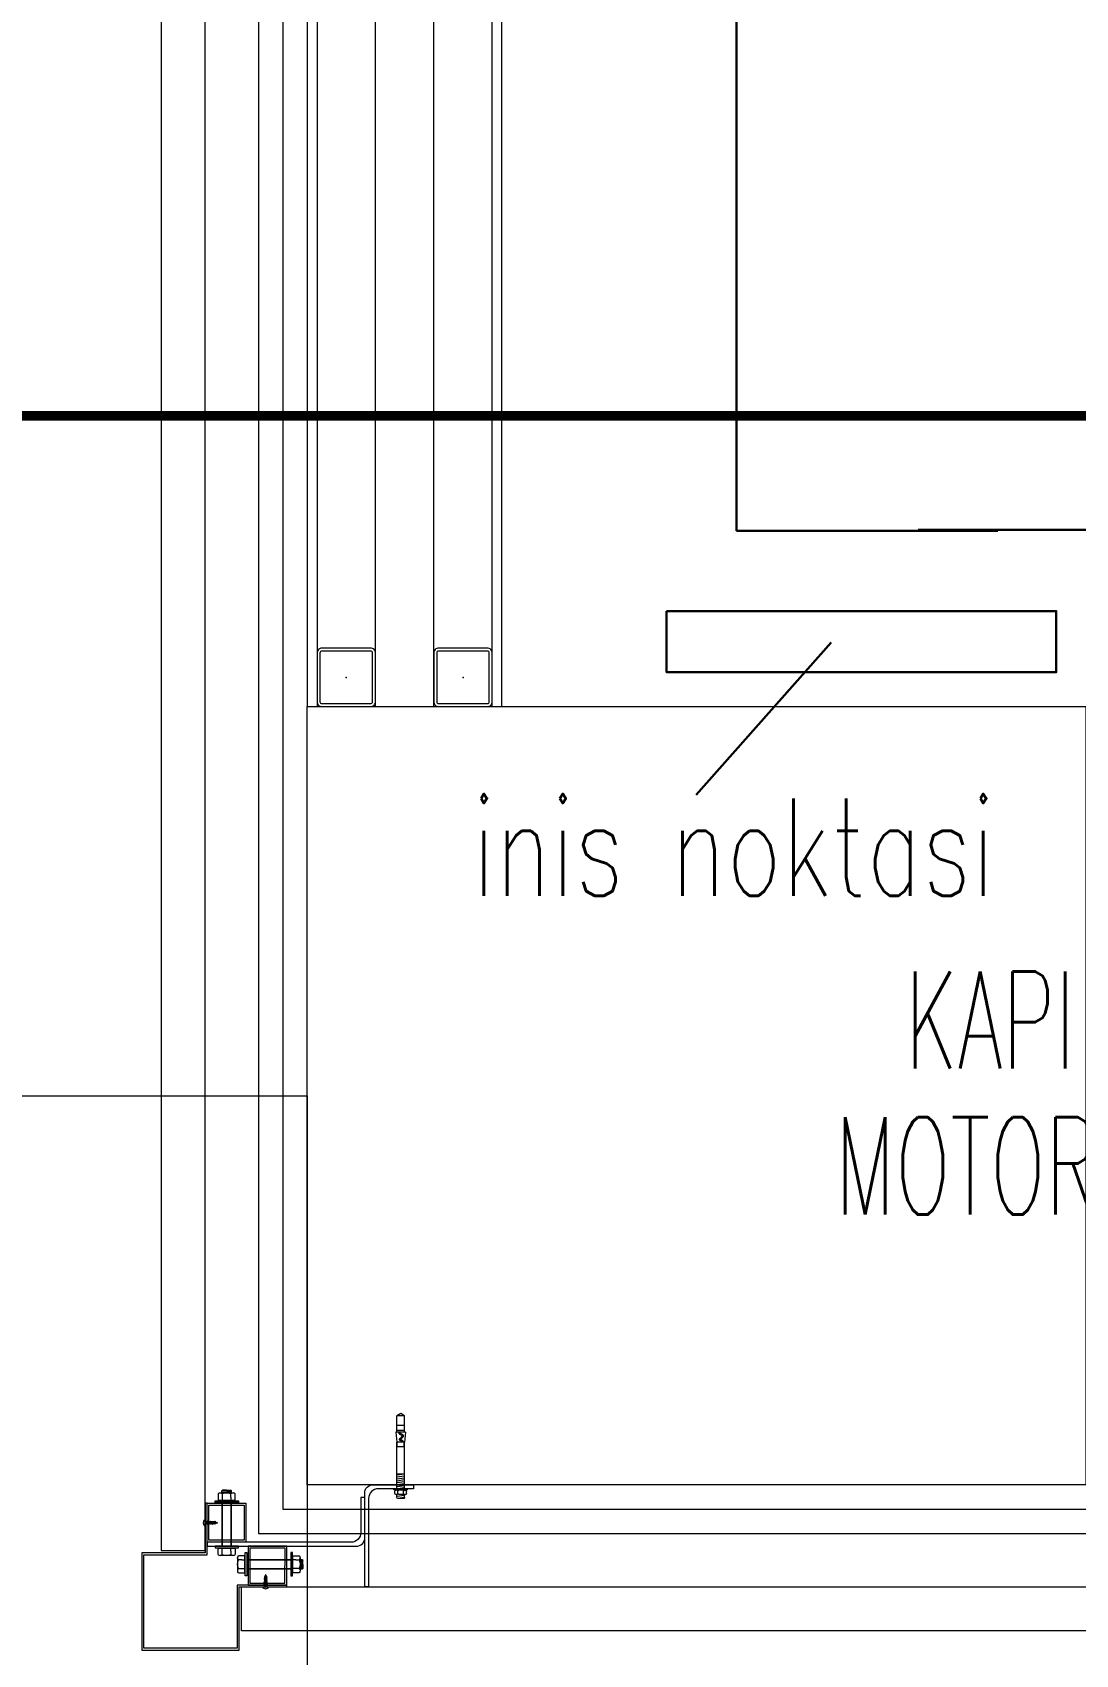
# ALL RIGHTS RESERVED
# Model space of a CAD drawing. Extents: x -1439 to 34962, y -872 to 8330.
# Drawn here: x 372.6 to 479.8, y 295.1 to 461.8 of the extents above; entities that cross this region are included whole.
import ezdxf

# ---------------------------------------------------------------- set-up
doc = ezdxf.new("R2010")
doc.units = 0
doc.linetypes.add('HIDDEN2', pattern=[4.7625, 3.175, -1.5875])
doc.layers.get('0').update_dxf_attribs({"color": 9, "lineweight": 9})
for name, color, linetype, lineweight in [('01', 9, 'Continuous', 9), ('06D', 9, 'Continuous', 9), ('10', 9, 'Continuous', 9), ('10A', 9, 'Continuous', 9), ('11', 9, 'Continuous', 9), ('21', 9, 'Continuous', 9), ('24', 9, 'Continuous', 9), ('33', 9, 'BATTING', 9), ('E-LINYE', 7, 'Continuous', 30), ('E-UPS PRİZ', 7, 'Continuous', 30), ('E-YAZI', 7, 'Continuous', 30)]:
    doc.layers.add(name, color=color, linetype=linetype, lineweight=lineweight)
doc.styles.add('E-YAZI', font='txttw.shx')
doc.linetypes.add('BATTING', pattern='A,0.0001,-0.1,[134,ltypeshp.shx,S=0.1,R=0,X=-0.1,Y=0],-0.2,[134,ltypeshp.shx,S=0.1,R=180,X=0.1,Y=0],-0.1', length=0.4001)

# ---------------------------------------------------------------- blocks, each defined once
blk = doc.blocks.new('p-aks_vw')
at = {"layer": '24', "ltscale": 2}
for points in [[(-255, 40), (0, 40)], [(0, 40), (0, -257.5)]]:
    blk.add_lwpolyline(points, dxfattribs=at)
blk = doc.blocks.new('p-kolon-80x80-vw')
at = {"layer": '01'}
blk.add_lwpolyline([(-40, -40), (-40, 40), (40, 40), (40, -40)], close=True, dxfattribs=at)
blk = doc.blocks.new('cxvxv')
for p, q in [((-21988.4, 8560.98, 0), (-21988.4, 8560.32, 0)), ((-21988.4, 8560.32, 0), (-21986.64, 8560.32, 0)), ((-21986.86, 8561.07, 0), (-21988.18, 8561.07, 0)), ((-21988.02, 8561.25, 0), (-21987.03, 8561.3, 0)), ((-21988.02, 8561.25, 0), (-21988, 8561.26, 0)), ((-21988, 8561.23, 0), (-21988.02, 8561.25, 0)), ((-21988.02, 8561.13, 0), (-21987.03, 8561.19, 0)), ((-21988.02, 8561.13, 0), (-21988, 8561.14, 0)), ((-21988, 8561.11, 0), (-21988.02, 8561.13, 0)), ((-21988.02, 8560.32, 0), (-21987.02, 8560.32, 0)), ((-21988.02, 8560.28, 0), (-21988.02, 8560.32, 0)), ((-21988, 8561.3, 0), (-21987.94, 8561.35, 0)), ((-21988, 8561.26, 0), (-21988, 8561.3, 0)), ((-21988, 8561.14, 0), (-21988, 8561.23, 0)), ((-21988, 8561.07, 0), (-21988, 8561.11, 0)), ((-21987.96, 8560.98, 0), (-21987.96, 8560.32, 0)), ((-21987.54, 8561.35, 0), (-21987.94, 8561.35, 0)), ((-21987.7, 8561.05, 0), (-21987.7, 8561.08, 0)), ((-21987.7, 8561.07, 0), (-21987.7, 8561.07, 0)), ((-21987.54, 8561.35, 0), (-21987.1, 8561.35, 0)), ((-21987.03, 8561.3, 0), (-21987.1, 8561.35, 0)), ((-21987.08, 8560.64, 0), (-21987.08, 8560.98, 0)), ((-21987.08, 8560.64, 0), (-21987.08, 8560.32, 0)), ((-21987.06, 8560.32, 0), (-21987.06, 8560.28, 0)), ((-21987.05, 8561.32, 0), (-21987.03, 8561.3, 0)), ((-21987.03, 8561.3, 0), (-21987.05, 8561.28, 0)), ((-21987.03, 8561.3, 0), (-21987.05, 8561.29, 0)), ((-21987.05, 8561.28, 0), (-21987.05, 8561.2, 0)), ((-21987.05, 8561.2, 0), (-21987.03, 8561.19, 0)), ((-21987.03, 8561.19, 0), (-21987.05, 8561.17, 0)), ((-21987.05, 8561.17, 0), (-21987.05, 8561.08, 0)), ((-21987.05, 8561.08, 0), (-21987.03, 8561.07, 0)), ((-21987.02, 8560.32, 0), (-21987.02, 8560.28, 0)), ((-21986.64, 8560.32, 0), (-21986.64, 8560.98, 0)), ((-21988.02, 8560.11, 0), (-21988.02, 8555.61, 0)), ((-21987.06, 8555.61, 0), (-21987.06, 8560.11, 0)), ((-21987.02, 8555.61, 0), (-21987.02, 8560.11, 0)), ((-21988.4, 8555.4, 0), (-21986.64, 8555.4, 0)), ((-21988.4, 8554.74, 0), (-21988.4, 8555.4, 0)), ((-21988.02, 8555.44, 0), (-21988.02, 8555.4, 0)), ((-21988.02, 8555.4, 0), (-21987.02, 8555.4, 0)), ((-21987.96, 8554.74, 0), (-21987.96, 8555.4, 0)), ((-21987.08, 8555.08, 0), (-21987.08, 8555.4, 0)), ((-21987.06, 8555.4, 0), (-21987.06, 8555.44, 0)), ((-21987.02, 8555.4, 0), (-21987.02, 8555.44, 0)), ((-21986.64, 8555.4, 0), (-21986.64, 8554.74, 0)), ((-21986.86, 8554.65, 0), (-21988.17, 8554.65, 0)), ((-21987.08, 8555.08, 0), (-21987.08, 8554.74, 0))]:
    blk.add_line(p, q)
at = {"elevation": 0}
for points in [[(-21987.98, 8560.28), (-21987.98, 8560.32)], [(-21987.98, 8560.11), (-21987.98, 8555.61)], [(-21987.98, 8555.44), (-21987.98, 8555.4)]]:
    blk.add_lwpolyline(points, dxfattribs=at)
for points in [[(-21986.3, 8560.11), (-21988.7, 8560.11), (-21988.7, 8560.28), (-21986.3, 8560.28)], [(-21986.3, 8555.61), (-21988.7, 8555.61), (-21988.7, 8555.44), (-21986.3, 8555.44)]]:
    blk.add_lwpolyline(points, close=True, dxfattribs=at)
for centre, radius, start, end in [((-21988.18, 8560.75, 0), 0.315, 45.8497, 134.1503), ((-21987.52, 8559.95, 0), 1.12, 66.8701, 113.1299), ((-21987.52, 8559.95, 0), 1.12, 66.8701, 113.1299), ((-21986.86, 8560.76, 0), 0.313, 45.449, 134.551), ((-21988.18, 8554.97, 0), 0.315, 225.8497, 314.1503), ((-21987.52, 8555.77, 0), 1.12, 246.8701, 293.1299), ((-21987.52, 8555.77, 0), 1.12, 246.8701, 293.1299), ((-21986.86, 8554.96, 0), 0.313, 225.449, 314.551)]:
    blk.add_arc(centre, radius, start, end)
blk = doc.blocks.new('VIDA')
for p, q in [((-18072, 6523.9), (-18071.9, 6524)), ((-18071.9, 6523.8), (-18072, 6523.9)), ((-18071.9, 6524), (-18070.1, 6524.7)), ((-18069.6, 6522.9), (-18071.9, 6523.8)), ((-18069.7, 6524.9), (-18070.6, 6523.2)), ((-18070.6, 6523.2), (-18070.1, 6524.7)), ((-18070.1, 6524.7), (-18069.9, 6525.1)), ((-18069.9, 6525.1), (-18070.1, 6524.1)), ((-18070.1, 6524.1), (-18070, 6524.3)), ((-18070, 6524.3), (-18069.8, 6525.1)), ((-18069.9, 6525.1), (-18069.8, 6525.1)), ((-18069.8, 6525.1), (-18069.7, 6524.9)), ((-18069.7, 6524.9), (-18069.3, 6525)), ((-18069.6, 6522.8), (-18069.1, 6525)), ((-18069.6, 6522.8), (-18069.6, 6522.9)), ((-18069.4, 6522.4), (-18069.6, 6522.8)), ((-18068.9, 6525.3), (-18069.4, 6522.4)), ((-18069.3, 6522.4), (-18069.4, 6522.4)), ((-18069.3, 6522.4), (-18068.9, 6525.3)), ((-18069.3, 6525), (-18069.1, 6525)), ((-18069.1, 6522.8), (-18069.3, 6522.4)), ((-18069.1, 6525), (-18068.9, 6525.3)), ((-18068.7, 6522.8), (-18069.1, 6522.8)), ((-18068.9, 6525.3), (-18068.9, 6525.3)), ((-18068.9, 6525.3), (-18068.7, 6525)), ((-18068.7, 6522.8), (-18068.2, 6525)), ((-18068.7, 6525), (-18068.2, 6525)), ((-18068.5, 6522.4), (-18068.7, 6522.8)), ((-18068, 6525.3), (-18068.5, 6522.4)), ((-18068.4, 6522.4), (-18068.5, 6522.4)), ((-18068.4, 6522.4), (-18067.9, 6525.3)), ((-18068.2, 6522.8), (-18068.4, 6522.4)), ((-18068.2, 6522.8), (-18068.4, 6522.4)), ((-18068.2, 6525), (-18068, 6525.3)), ((-18067.7, 6525), (-18068.2, 6522.8)), ((-18067.7, 6522.8), (-18068.2, 6522.8)), ((-18067.9, 6525.3), (-18068, 6525.3)), ((-18067.9, 6525.3), (-18067.7, 6525)), ((-18067.7, 6522.8), (-18067.2, 6525)), ((-18067.7, 6525), (-18067.2, 6525)), ((-18067.5, 6522.4), (-18067.7, 6522.8)), ((-18067, 6525.3), (-18067.5, 6522.4)), ((-18067.4, 6522.4), (-18067.5, 6522.4)), ((-18067.4, 6522.4), (-18066.9, 6525.3)), ((-18067.2, 6522.8), (-18067.4, 6522.4)), ((-18067.2, 6522.8), (-18067.4, 6522.4)), ((-18067.2, 6525), (-18067, 6525.3)), ((-18066.7, 6525), (-18067.2, 6522.8)), ((-18066.7, 6522.8), (-18067.2, 6522.8)), ((-18066.9, 6525.3), (-18067, 6525.3)), ((-18066.9, 6525.3), (-18066.7, 6525)), ((-18066.3, 6525), (-18066.7, 6525)), ((-18066.7, 6522.8), (-18066.3, 6525)), ((-18066.5, 6522.4), (-18066.7, 6522.8)), ((-18066.1, 6525.3), (-18066.5, 6522.4)), ((-18066.5, 6522.4), (-18066, 6525.3)), ((-18066.3, 6522.8), (-18066.5, 6522.4)), ((-18066.3, 6522.8), (-18066.5, 6522.4)), ((-18066.5, 6522.4), (-18066.5, 6522.4)), ((-18066.3, 6525), (-18066.1, 6525.3)), ((-18065.8, 6525), (-18066.3, 6522.8)), ((-18066.3, 6522.8), (-18065.8, 6522.8)), ((-18066, 6525.3), (-18066.1, 6525.3)), ((-18066, 6525.3), (-18065.8, 6525)), ((-18065.8, 6522.8), (-18065.3, 6525)), ((-18065.8, 6525), (-18065.3, 6525)), ((-18065.6, 6522.4), (-18065.8, 6522.8)), ((-18065.1, 6525.3), (-18065.6, 6522.4)), ((-18065.5, 6522.4), (-18065.6, 6522.4)), ((-18065.5, 6522.4), (-18065, 6525.3)), ((-18065.3, 6522.8), (-18065.5, 6522.4)), ((-18065.3, 6522.8), (-18065.5, 6522.4)), ((-18065.3, 6525), (-18065.1, 6525.3)), ((-18064.8, 6525), (-18065.3, 6522.8)), ((-18064.8, 6522.8), (-18065.3, 6522.8)), ((-18065.1, 6525.3), (-18065, 6525.3)), ((-18065, 6525.3), (-18064.8, 6525)), ((-18064.8, 6525), (-18064.3, 6525)), ((-18064.8, 6522.8), (-18064.3, 6525)), ((-18064.6, 6522.4), (-18064.8, 6522.8)), ((-18064.1, 6525.3), (-18064.6, 6522.4)), ((-18064.5, 6522.4), (-18064.6, 6522.4)), ((-18064.5, 6522.4), (-18064, 6525.3)), ((-18064.3, 6522.8), (-18064.5, 6522.4)), ((-18064.3, 6522.8), (-18064.5, 6522.4)), ((-18064.3, 6525), (-18064.1, 6525.3)), ((-18063.8, 6525), (-18064.3, 6522.8)), ((-18063.8, 6522.8), (-18064.3, 6522.8)), ((-18064, 6525.3), (-18064.1, 6525.3)), ((-18064, 6525.3), (-18063.8, 6525)), ((-18063.8, 6522.8), (-18062, 6525)), ((-18062, 6525), (-18063.8, 6525)), ((-18063.6, 6522.4), (-18063.8, 6522.8)), ((-18063.6, 6522.4), (-18061.7, 6525.3)), ((-18061.8, 6525.3), (-18063.6, 6522.4)), ((-18062, 6522.8), (-18063.6, 6522.4)), ((-18062, 6522.8), (-18063.6, 6522.4)), ((-18063.6, 6522.4), (-18063.6, 6522.4)), ((-18061.5, 6525), (-18063.4, 6522.8)), ((-18063.4, 6522.8), (-18061.5, 6522.8)), ((-18061.7, 6525.3), (-18063.2, 6525.3)), ((-18062.7, 6522.4), (-18061.5, 6522.8)), ((-18062.6, 6522.4), (-18062.1, 6525.3)), ((-18062.4, 6522.8), (-18062.6, 6522.4)), ((-18062.4, 6522.8), (-18062.6, 6522.4)), ((-18062.6, 6522.4), (-18061.3, 6522.4)), ((-18062.4, 6525), (-18062.2, 6525.3)), ((-18061.5, 6525), (-18062.4, 6525)), ((-18061.5, 6522.8), (-18062.4, 6525)), ((-18061.9, 6525), (-18062.4, 6522.8)), ((-18061.9, 6522.8), (-18062.4, 6522.8)), ((-18062.2, 6525.3), (-18062.1, 6525.3)), ((-18062.2, 6525.3), (-18061.3, 6522.4)), ((-18062.1, 6525.3), (-18061.9, 6525)), ((-18062, 6525), (-18061.8, 6525.3)), ((-18061.9, 6525), (-18061.4, 6525)), ((-18061.9, 6522.8), (-18061.4, 6525)), ((-18061.7, 6522.4), (-18061.9, 6522.8)), ((-18061.2, 6525.3), (-18061.7, 6522.4)), ((-18061.7, 6525.3), (-18061.5, 6525)), ((-18061.6, 6522.4), (-18061.7, 6522.4)), ((-18061.6, 6522.4), (-18061.2, 6525.3)), ((-18061.4, 6522.8), (-18061.6, 6522.4)), ((-18061.4, 6522.8), (-18061.6, 6522.4)), ((-18061.4, 6525), (-18061.2, 6525.3)), ((-18061, 6525), (-18061.4, 6522.8)), ((-18060.9, 6522.8), (-18061.4, 6522.8)), ((-18061.2, 6525.3), (-18061, 6525)), ((-18061.2, 6525.3), (-18061.2, 6525.3)), ((-18061, 6525), (-18060.5, 6525)), ((-18060.9, 6522.8), (-18060.5, 6525)), ((-18060.7, 6522.4), (-18060.9, 6522.8)), ((-18060.7, 6522.4), (-18060.2, 6525.3)), ((-18060.3, 6525.3), (-18060.7, 6522.4)), ((-18060.5, 6522.8), (-18060.7, 6522.4)), ((-18060.5, 6522.8), (-18060.7, 6522.4)), ((-18060.7, 6522.4), (-18060.7, 6522.4)), ((-18060.5, 6525), (-18060.3, 6525.3)), ((-18060, 6525), (-18060.5, 6522.8)), ((-18060.5, 6522.8), (-18060, 6522.8)), ((-18060.3, 6525.3), (-18060.2, 6525.3)), ((-18060.2, 6525.3), (-18060, 6525)), ((-18060, 6525), (-18059.5, 6525)), ((-18060, 6522.8), (-18059.5, 6525)), ((-18059.8, 6522.4), (-18060, 6522.8)), ((-18059.3, 6525.3), (-18059.8, 6522.4)), ((-18059.7, 6522.4), (-18059.8, 6522.4)), ((-18059.7, 6522.4), (-18059.2, 6525.3)), ((-18059.5, 6522.8), (-18059.7, 6522.4)), ((-18059.5, 6522.8), (-18059.7, 6522.4)), ((-18059.5, 6525), (-18059.3, 6525.3)), ((-18059.2, 6524), (-18059.5, 6522.8)), ((-18059.5, 6522.8), (-18059.2, 6522.8)), ((-18059.3, 6525.3), (-18059.2, 6525.3)), ((-18058.1, 6526.6), (-18059.2, 6526.6)), ((-18059.2, 6521.2), (-18059.2, 6526.6)), ((-18058.1, 6521.2), (-18059.2, 6521.2))]:
    blk.add_line(p, q)
for points in [[(-18068.7, 6525), (-18069.1, 6522.8)], [(-18057.2, 6524.3), (-18057.5, 6524), (-18057.5, 6523.8), (-18057.2, 6523.5)]]:
    blk.add_lwpolyline(points)
for centre, start, end in [((-18062.4, 6523.6), 7.5095, 35.2427), ((-18062.4, 6524.2), 324.7573, 352.4905)]:
    blk.add_arc(centre, 5.21, start, end)
blk = doc.blocks.new('çelik dübel')
at = {"ltscale": 7}
for p, q in [((-87.2, -2), (-85, 2)), ((-85, -6), (-85, 2)), ((-68, 2), (-85, 2)), ((-75, -6), (-75, 2)), ((-70, -6), (-70, 2)), ((-68, 3), (-58, 2)), ((-68, -7), (-68, 3)), ((-58, -6), (-58, 2)), ((-8.5, 2), (-58, 2)), ((-53, 1.5), (-58, 1.5)), ((-53, -6), (-53, 2)), ((-25, -6), (-25, 2)), ((-25, -6), (-23.9, 2)), ((-23, -6), (-21.9, 2)), ((-21, -6), (-19.9, 2)), ((-19, -6), (-17.9, 2)), ((-17, -6), (-15.9, 2)), ((-85, -6), (-87.2, -2)), ((-68, -6), (-85, -6)), ((-68, -7), (-58, -6)), ((-53, -5.5), (-58, -5.5)), ((-8.5, -6), (-58, -6))]:
    blk.add_line(p, q, dxfattribs=at)
for p, q in [((-15, -6), (-13.9, 2)), ((-13, -6), (-11.9, 2)), ((-11, -6), (-10, 1.1)), ((-10, -9), (-10, 5)), ((-9, 5), (-10, 5)), ((-10, 3), (-10, 5)), ((-9, -9), (-9, 5)), ((-8.5, 2), (-8.5, 3)), ((-8.5, -4), (-8.5, 0)), ((-5, 4), (-7.5, 4)), ((-5, 1), (-7.5, 1)), ((-4, 2), (-4, 3)), ((-1, 2), (-4, 2)), ((-4, -4), (-4, 0)), ((-3, -6), (-1.9, 2)), ((-1, -6), (0, 1.1)), ((0, -5), (0, 1)), ((-10, -7), (-10, -9.1)), ((-9, -9), (-10, -9)), ((-8.5, -6), (-8.5, -7)), ((-5, -5), (-7.5, -5)), ((-5, -8), (-7.5, -8)), ((-4, -6), (-4, -7)), ((-1, -6), (-4, -6))]:
    blk.add_line(p, q)
for points in [[(-68, 0.6), (-67.4, 0.4), (-67, 0.1), (-66.6, -0.3), (-66.2, -0.8), (-65.9, -1.3), (-65.7, -1.9), (-65.4, -2.3), (-65.2, -2.8), (-65, -3.1), (-64.8, -3.3), (-64.6, -3.5), (-64.4, -3.6), (-64.2, -3.5), (-63.9, -3.5), (-63.7, -3.3), (-63.5, -3.1), (-63.2, -2.9), (-62.9, -2.6), (-62.7, -2.3), (-62.4, -2), (-62.1, -1.7), (-61.9, -1.4), (-61.6, -1.1), (-61.4, -0.9), (-61.2, -0.7), (-61, -0.6), (-60.8, -0.5), (-60.6, -0.5), (-60.4, -0.5), (-60.3, -0.7), (-60.1, -0.9), (-59.9, -1.1), (-59.8, -1.5), (-59.6, -1.9), (-59.4, -2.3), (-59.2, -2.7), (-58.9, -3), (-58.7, -3.3), (-58.4, -3.5), (-58, -3.5)], [(-68, -0.5), (-68, -0.5), (-67.9, -0.5), (-67.9, -0.5), (-67.8, -0.5), (-67.8, -0.6), (-67.7, -0.6), (-67.7, -0.6), (-67.6, -0.7), (-67.6, -0.7), (-67.6, -0.8), (-67.5, -0.8), (-67.5, -0.8), (-67.5, -0.9), (-67.4, -0.9), (-67.4, -0.9), (-67.3, -1), (-67.3, -1), (-67.3, -1.1), (-67.2, -1.1), (-67.2, -1.2), (-67.2, -1.2), (-67.1, -1.3), (-67.1, -1.3), (-67.1, -1.4), (-67, -1.4), (-67, -1.5), (-67, -1.5), (-66.9, -1.6), (-66.9, -1.6), (-66.9, -1.7), (-66.9, -1.7), (-66.8, -1.8), (-66.8, -1.9), (-66.8, -1.9), (-66.7, -2), (-66.7, -2), (-66.7, -2.1), (-66.6, -2.2), (-66.6, -2.2), (-66.6, -2.3), (-66.6, -2.3), (-66.5, -2.4), (-66.5, -2.5), (-66.5, -2.5), (-66.4, -2.6), (-66.4, -2.7), (-66.4, -2.7), (-66.3, -2.8), (-66.3, -2.8), (-66.3, -2.9), (-66.3, -3), (-66.2, -3), (-66.2, -3.1), (-66.2, -3.1), (-66.1, -3.2), (-66.1, -3.2), (-66.1, -3.3), (-66, -3.4), (-66, -3.4), (-66, -3.5), (-65.9, -3.5), (-65.9, -3.6), (-65.9, -3.6), (-65.8, -3.7), (-65.8, -3.7), (-65.7, -3.8), (-65.7, -3.8), (-65.7, -3.9), (-65.6, -3.9), (-65.6, -4), (-65.5, -4), (-65.5, -4.1), (-65.4, -4.1), (-65.4, -4.1), (-65.3, -4.2), (-65.3, -4.2), (-65.2, -4.3), (-65.2, -4.3), (-65.1, -4.3), (-65, -4.4), (-65, -4.4), (-64.9, -4.4), (-64.9, -4.4), (-64.8, -4.5), (-64.7, -4.5), (-64.7, -4.5), (-64.6, -4.5), (-64.5, -4.5), (-64.5, -4.5), (-64.4, -4.5), (-64.3, -4.5), (-64.3, -4.5), (-64.2, -4.5), (-64.1, -4.5), (-64.1, -4.5), (-64, -4.5), (-64, -4.5), (-63.9, -4.5), (-63.8, -4.5), (-63.8, -4.5), (-63.7, -4.4), (-63.7, -4.4), (-63.6, -4.4), (-63.6, -4.4), (-63.5, -4.4), (-63.4, -4.3), (-63.4, -4.3), (-63.3, -4.3), (-63.3, -4.3), (-63.3, -4.2), (-63.2, -4.2), (-63.2, -4.2), (-63.1, -4.1), (-63.1, -4.1), (-63, -4.1), (-63, -4), (-62.9, -4), (-62.9, -4), (-62.9, -3.9), (-62.8, -3.9), (-62.8, -3.9), (-62.7, -3.8), (-62.7, -3.8), (-62.7, -3.8), (-62.6, -3.7), (-62.6, -3.7), (-62.5, -3.6), (-62.5, -3.6), (-62.5, -3.6), (-62.4, -3.5), (-62.4, -3.5), (-62.4, -3.5), (-62.3, -3.4), (-62.3, -3.4), (-62.2, -3.3), (-62.2, -3.3), (-62.2, -3.3), (-62.1, -3.2), (-62.1, -3.2), (-62.1, -3.1), (-62, -3.1), (-62, -3.1), (-62, -3), (-61.9, -3), (-61.9, -2.9), (-61.9, -2.9), (-61.8, -2.9), (-61.8, -2.8), (-61.7, -2.8), (-61.7, -2.7), (-61.7, -2.7), (-61.6, -2.6), (-61.6, -2.6), (-61.6, -2.6), (-61.5, -2.5), (-61.5, -2.5), (-61.5, -2.5), (-61.4, -2.4), (-61.4, -2.4), (-61.4, -2.3), (-61.3, -2.3), (-61.3, -2.3), (-61.3, -2.2), (-61.3, -2.2), (-61.2, -2.2), (-61.2, -2.1), (-61.2, -2.1), (-61.1, -2), (-61.1, -2), (-61.1, -2), (-61, -1.9), (-61, -1.9), (-61, -1.9), (-61, -1.9), (-60.9, -1.8), (-60.9, -1.8), (-60.9, -1.8), (-60.9, -1.8), (-60.9, -1.8), (-60.9, -1.7), (-60.8, -1.7), (-60.8, -1.7), (-60.8, -1.7), (-60.8, -1.7), (-60.8, -1.7), (-60.8, -1.8), (-60.7, -1.8), (-60.7, -1.8), (-60.7, -1.8), (-60.7, -1.9), (-60.7, -1.9), (-60.7, -1.9), (-60.6, -2), (-60.6, -2), (-60.6, -2.1), (-60.6, -2.1), (-60.6, -2.1), (-60.5, -2.2), (-60.5, -2.2), (-60.5, -2.3), (-60.5, -2.3), (-60.4, -2.4), (-60.4, -2.5), (-60.4, -2.5), (-60.4, -2.6), (-60.3, -2.6), (-60.3, -2.7), (-60.3, -2.7), (-60.3, -2.8), (-60.2, -2.8), (-60.2, -2.9), (-60.2, -3), (-60.1, -3), (-60.1, -3.1), (-60.1, -3.1), (-60, -3.2), (-60, -3.2), (-59.9, -3.3), (-59.9, -3.4), (-59.9, -3.4), (-59.8, -3.5), (-59.8, -3.5), (-59.7, -3.6), (-59.7, -3.6), (-59.6, -3.7), (-59.6, -3.8), (-59.5, -3.8), (-59.5, -3.9), (-59.4, -3.9), (-59.3, -4), (-59.3, -4), (-59.2, -4.1), (-59.1, -4.2), (-59, -4.2), (-58.9, -4.3), (-58.8, -4.3), (-58.6, -4.4), (-58.4, -4.4), (-58.2, -4.5), (-58, -4.5)]]:
    blk.add_lwpolyline(points)
for centre, start, end in [((-7.5, 3), 90, 180), ((-7.5, 2), 180, 270), ((-7.5, 0), 90, 180), ((-5, 3), 0, 90), ((-5, 2), 270, 0), ((-5, 0), 0, 90), ((-1, 1), 0, 90), ((-7.5, -4), 180, 270), ((-7.5, -6), 90, 180), ((-7.5, -7), 180, 270), ((-5, -4), 270, 0), ((-5, -6), 0, 90), ((-5, -7), 270, 0), ((-1, -5), 270, 0)]:
    blk.add_arc(centre, 1, start, end)
blk = doc.blocks.new('prf-60x60')
for points in [[(-2.5, -6), (2.5, -6, 0.414214), (3, -5.5), (3, -0.5, 0.414214), (2.5, 0), (-2.5, 0, 0.414214), (-3, -0.5), (-3, -5.5, 0.414214)], [(-2.5, -5.7), (2.5, -5.7, 0.414214), (2.7, -5.5), (2.7, -0.5, 0.414214), (2.5, -0.3), (-2.5, -0.3, 0.414214), (-2.7, -0.5), (-2.7, -5.5, 0.414214)]]:
    blk.add_lwpolyline(points, format="xyb", close=True)
at = {"color": 252}
blk.add_point((0, -3), dxfattribs=at)
blk = doc.blocks.new('100_UPS PRİZ')
at = {"layer": 'E-UPS PRİZ', "color": 4}
for p, q in [((0, 2.4), (0, 0)), ((-1.223, 2.136), (1.279, 2.136))]:
    blk.add_line(p, q, dxfattribs=at)
at = {"layer": 'E-UPS PRİZ', "color": 4, "const_width": 1.2}
blk.add_lwpolyline([(-0.6, 3.584, 0.97398), (0.6, 3.584, 0.97398)], format="xyb", dxfattribs=at)
at = {"layer": 'E-UPS PRİZ', "color": 4}
blk.add_arc((0, 3.6), 1.2, 180.7551, 0.7551, dxfattribs=at)

msp = doc.modelspace()

# ---------------------------------------------------------------- linework, layer by layer
at = {"layer": '06D'}
for points in [[(395.84, 477.5), (395.84, 307.5), (540.24, 307.5)], [(407.84, 392.5), (407.84, 477.5)], [(413.84, 392.5), (413.84, 477.5)]]:
    msp.add_lwpolyline(points, dxfattribs=at)
at = {"layer": '10'}
for points in [[(406.74, 302), (406.74, 311.6, -0.460237), (407.64, 312.5), (411.74, 312.5), (411.74, 312.1), (408.14, 312.1, 0.414214), (407.14, 311.1), (407.14, 302)], [(390.54, 306.2), (405.84, 306.2, 0.460237), (406.74, 307.1), (406.74, 311.2), (406.34, 311.2), (406.34, 307.6, -0.414214), (405.34, 306.6), (390.54, 306.6)]]:
    msp.add_lwpolyline(points, format="xyb", close=True, dxfattribs=at)
for points in [[(394.54, 310.6), (394.54, 306.6), (390.54, 306.6), (390.54, 310.6)], [(394.34, 310.4), (394.34, 306.8), (390.74, 306.8), (390.74, 310.4)], [(398.75, 306.2), (394.75, 306.2), (394.75, 302.2), (398.75, 302.2)], [(398.55, 306), (394.95, 306), (394.94, 302.4), (398.54, 302.4)]]:
    msp.add_lwpolyline(points, close=True, dxfattribs=at)
at = {"layer": '10A'}
for points in [[(385.84, 472.8), (385.84, 305.75), (390.34, 305.75), (390.34, 472.8)], [(384.04, 305.3), (390.54, 305.3), (390.54, 310.6), (390.34, 310.6), (390.34, 305.5), (383.84, 305.5), (383.84, 295.5), (393.84, 295.5), (393.84, 302), (398.75, 302), (398.75, 302.2), (393.64, 302.2), (393.64, 295.7), (384.04, 295.7), (384.04, 305.3)]]:
    msp.add_lwpolyline(points, dxfattribs=at)
msp.add_lwpolyline([(535.59, 297.5), (394.09, 297.5), (394.09, 302), (535.59, 302)], close=True, dxfattribs=at)
at = {"layer": '11'}
for points in [[(420.84, 392.5), (420.84, 477.5), (400.84, 477.5), (400.84, 392.5)], [(419.84, 392.5), (419.84, 476.5), (401.84, 476.5), (401.84, 392.5)]]:
    msp.add_lwpolyline(points, dxfattribs=at)
at = {"layer": '21', "linetype": 'HIDDEN2', "ltscale": 0.1, "const_width": 1}
msp.add_lwpolyline([(348.34, 213.36), (1083.89, 213.36), (1083.89, 422.38), (348.34, 422.38)], close=True, dxfattribs=at)
at = {"layer": '33', "ltscale": 0.2}
msp.add_lwpolyline([(398.34, 477.5), (398.34, 310), (537.84, 310), (537.84, 334.2)], dxfattribs=at)
at = {"layer": 'E-LINYE', "color": 4}
for p in [(444.93, 803.91), (471.8, 410.55)]:
    msp.add_line(p, (444.93, 410.55), dxfattribs=at)
at = {"layer": 'E-YAZI', "color": 3}
msp.add_line((440.78, 383.42), (454.67, 399.07), dxfattribs=at)
msp.add_lwpolyline([(437.76, 402.31), (477.79, 402.31), (477.79, 396.02), (437.76, 396.02)], close=True, dxfattribs=at)

# ---------------------------------------------------------------- block references
msp.add_blockref('p-kolon-80x80-vw', (440.84, 352.5))
at = {"layer": '10', "rotation": 270}
for p in [(407.84, 395.5), (419.84, 395.5)]:
    msp.add_blockref('prf-60x60', p, dxfattribs=at)
at = {"layer": '10', "extrusion": (0, 0, -1), "xscale": 0.1000000000058208, "yscale": 0.1000000000058208, "zscale": -0.0999999999999091, "rotation": 270}
msp.add_blockref('çelik dübel', (-410.24, 311.1), dxfattribs=at)
at = {"layer": '10'}
msp.add_blockref('cxvxv', (22380.07, -8249.41, 0), dxfattribs=at)
at = {"layer": '10', "yscale": 0.1000000000058208}
for p, xscale, zscale, rotation in [((-1415.58, 960.99), 0.1000000000058208, 0.1000000000058208, 180), ((1048.09, -1504.24), -0.1000000000058208, 0.1000000000021828, 89.97257103399262)]:
    msp.add_blockref('VIDA', p, dxfattribs=dict(at, xscale=xscale, zscale=zscale, rotation=rotation))
at = {"layer": '10', "xscale": -1, "rotation": 269.9725710339925}
msp.add_blockref('cxvxv', (-8150.44, 22295.95, 0), dxfattribs=at)
at = {"layer": '24'}
msp.add_blockref('p-aks_vw', (400.84, 312.5), dxfattribs=at)
at = {"layer": 'E-UPS PRİZ', "xscale": 9, "yscale": 9, "zscale": 9, "rotation": 270}
msp.add_blockref('100_UPS PRİZ', (463.59, 410.65), dxfattribs=at)

# ---------------------------------------------------------------- texts
at = {"layer": 'E-YAZI', "color": 3, "style": 'E-YAZI'}
for s, width, p in [('inis noktasi', 0.7, (417.79, 373.05)), ('KAPI', 0.6, (462.25, 355.28)), ('MOTORU', 0.6, (455.07, 340.28))]:
    msp.add_text(s, height=10, dxfattribs=dict(at, width=width)).set_placement(p)

doc.saveas('drawing.dxf')
